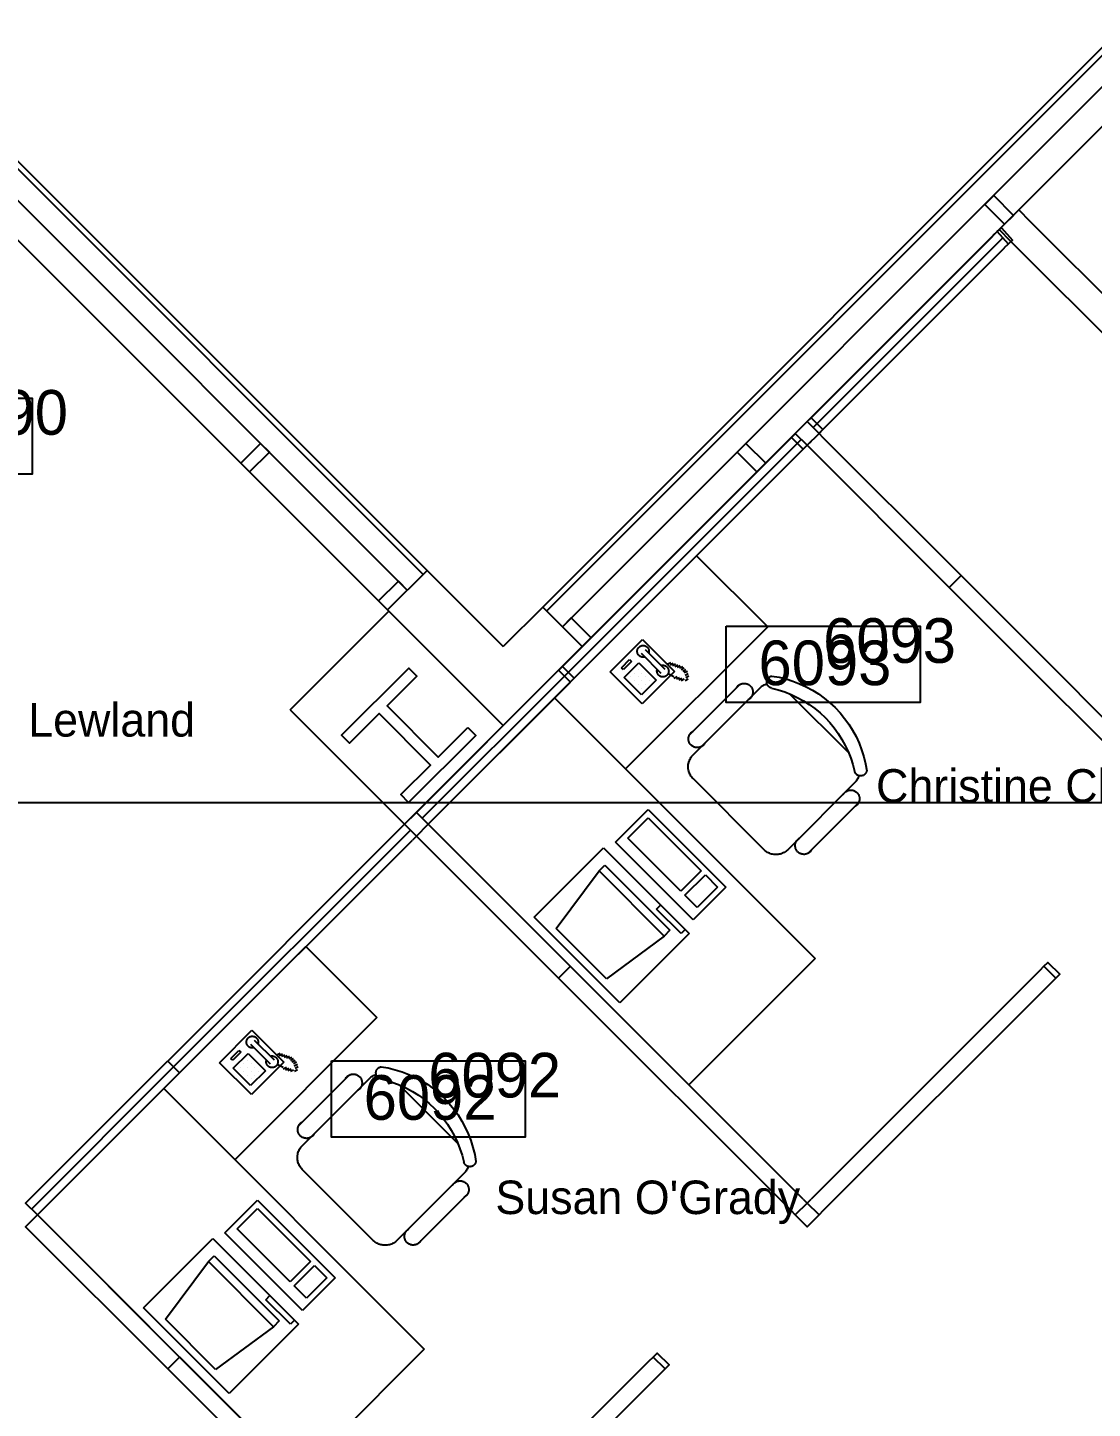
# Model space of a CAD drawing. Header units: millimetres. Extents: x 18694 to 89916, y 18694 to 89916.
# Drawn here: x 70073 to 74918, y 78169 to 84452 of the extents above; entities that cross this region are included whole.
import ezdxf

# ---------------------------------------------------------------- set-up
doc = ezdxf.new("R2010")
doc.units = ezdxf.units.MM
doc.layers.get('0').update_dxf_attribs({"linetype": 'CONTINUOUS'})
for name, color, linetype in [('E-B-FURR', 7, 'CONTINUOUS'), ('E-B-GLAZ', 7, 'CONTINUOUS'), ('E-B-MULL', 7, 'CONTINUOUS'), ('E-B-SHEL', 7, 'CONTINUOUS'), ('E-S-COLM', 7, 'CONTINUOUS'), ('EMPLOYEE', 7, 'CONTINUOUS'), ('GRIDLN', 7, 'CONTINUOUS'), ('PANELS_201', 7, 'CONTINUOUS'), ('RMNUM', 7, 'CONTINUOUS')]:
    doc.layers.add(name, color=color, linetype=linetype)

msp = doc.modelspace()

# ---------------------------------------------------------------- linework, layer by layer
for p, q in [((71896.350267, 80827.376949), (73117.6651, 82048.691782)), ((73117.6651, 82048.691782), (73440.95432, 81725.402561)), ((73440.95432, 81725.402561), (72794.37588, 81078.82412)), ((72723.97153, 81520.273976), (72871.342604, 81667.64505)), ((72871.342604, 81667.64505), (73016.89591, 81522.091745)), ((72882.956123, 81623.056487), (72972.758684, 81533.253926)), ((72776.248245, 81539.755453), (72812.730536, 81576.237744)), ((72821.149526, 81567.818753), (72784.667235, 81531.336463)), ((72787.473565, 81494.854172), (72854.825486, 81562.206093)), ((72812.730536, 81576.237744), (72821.149526, 81567.818753)), ((72854.825486, 81562.206093), (72933.402727, 81483.628852)), ((72864.995611, 81605.095974), (72954.798172, 81515.293413)), ((72985.896736, 81556.584079), (73000.265146, 81563.768284)), ((72996.673043, 81552.991977), (73011.041453, 81560.176182)), ((72869.524836, 81374.720671), (72723.97153, 81520.273976)), ((72784.667235, 81531.336463), (72776.248245, 81539.755453)), ((72818.343196, 81497.660503), (72818.343196, 81497.660503)), ((72835.181176, 81514.498483), (72835.181176, 81514.498483)), ((72852.019156, 81531.336463), (72852.019156, 81531.336463)), ((72852.019156, 81497.660503), (72852.019156, 81497.660503)), ((72868.857137, 81514.498483), (72868.857137, 81514.498483)), ((73016.89591, 81522.091745), (72869.524836, 81374.720671)), ((72885.695117, 81497.660503), (72885.695117, 81497.660503)), ((72987.715848, 81513.066497), (73014.633556, 81499.11044)), ((73007.449351, 81549.399875), (73021.81776, 81556.584079)), ((73014.633556, 81491.926235), (73029.001965, 81499.11044)), ((73018.225658, 81545.807772), (73032.594068, 81552.991977)), ((73029.001965, 81542.21567), (73043.370375, 81549.399875)), ((73039.778273, 81538.623567), (73054.146682, 81545.807772)), ((73046.962478, 81531.439362), (73061.330887, 81538.623567)), ((73054.146682, 81524.255157), (73068.515092, 81531.439362)), ((73061.330887, 81517.070953), (73075.699297, 81524.255157)), ((73064.92299, 81506.294645), (73079.2914, 81513.47885)), ((73068.515092, 81495.518338), (73082.883502, 81502.702543)), ((72866.050807, 81416.276931), (72787.473565, 81494.854172)), ((72835.181176, 81480.822522), (72835.181176, 81480.822522)), ((72852.019156, 81463.984542), (72852.019156, 81463.984542)), ((72933.402727, 81483.628852), (72866.050807, 81416.276931)), ((72868.857137, 81480.822522), (72868.857137, 81480.822522)), ((72868.857137, 81447.146562), (72868.857137, 81447.146562)), ((72885.695117, 81463.984542), (72885.695117, 81463.984542)), ((72902.533097, 81480.822522), (72902.533097, 81480.822522)), ((73025.409863, 81488.334133), (73039.778273, 81495.518338)), ((73036.18617, 81484.742031), (73050.55458, 81491.926235)), ((73046.962478, 81481.149928), (73061.330887, 81488.334133)), ((73065.177358, 81481.950117), (73079.545768, 81489.134322)), ((73085.434886, 81234.593943), (73314.431417, 81463.590474)), ((73101.150335, 81142.546317), (73406.479043, 81447.875025)), ((72471.086659, 81402.113341), (73656.480467, 80216.719533)), ((73542.258454, 81419.858687), (73809.514998, 81152.602143)), ((73424.439555, 80711.494023), (73101.150335, 81034.783244)), ((73837.531336, 81016.822732), (73532.202628, 80711.494023)), ((72748.878246, 80745.585273), (72897.425498, 80894.132525)), ((72897.425498, 80894.132525), (73250.225221, 80541.332801)), ((73625.004339, 80695.02449), (73854.00087, 80924.021021)), ((73081.744075, 79641.983141), (71896.350267, 80827.376949)), ((72804.583465, 80764.153679), (72897.425498, 80856.995712)), ((72897.425498, 80856.995712), (73138.814782, 80615.606427)), ((73101.677969, 80392.785549), (72748.878246, 80745.585273)), ((73045.97275, 80522.764395), (72804.583465, 80764.153679)), ((72378.670641, 80404.390803), (72694.333552, 80720.053714)), ((72694.333552, 80720.053714), (73084.270088, 80330.117177)), ((72673.775673, 80614.888007), (72700.031049, 80641.143383)), ((72700.031049, 80641.143383), (72996.379501, 80344.794931)), ((72478.613025, 80352.737588), (72673.775673, 80614.888007)), ((72970.124125, 80318.539555), (72673.775673, 80614.888007)), ((73138.814782, 80615.606427), (73045.97275, 80522.764395)), ((73064.541156, 80504.195988), (73157.383189, 80597.038021)), ((73157.383189, 80597.038021), (73213.088408, 80541.332801)), ((73120.246376, 80448.490769), (73064.541156, 80504.195988)), ((73250.225221, 80541.332801), (73101.677969, 80392.785549)), ((73213.088408, 80541.332801), (73120.246376, 80448.490769)), ((72935.722836, 80441.527616), (72954.291243, 80460.096023)), ((73047.133275, 80330.117177), (72935.722836, 80441.527616)), ((72768.607178, 80014.454267), (72378.670641, 80404.390803)), ((72706.978132, 80124.372481), (72478.613025, 80352.737588)), ((72970.124125, 80318.539555), (72706.978132, 80124.372481)), ((73084.270088, 80330.117177), (72768.607178, 80014.454267)), ((72996.379501, 80344.794931), (72970.124125, 80318.539555)), ((73065.701682, 80348.685584), (73047.133275, 80330.117177)), ((70118.259555, 79049.286237), (71339.574388, 80270.60107)), ((71339.574388, 80270.60107), (71662.863608, 79947.311849)), ((73656.480467, 80216.719533), (73081.744075, 79641.983141)), ((71662.863608, 79947.311849), (71016.285168, 79300.733409)), ((70945.880818, 79742.183264), (71093.251892, 79889.554338)), ((71093.251892, 79889.554338), (71238.805198, 79744.001033)), ((71086.904899, 79827.005262), (71176.70746, 79737.202701)), ((71104.865411, 79844.965775), (71194.667973, 79755.163214)), ((71091.434124, 79596.629959), (70945.880818, 79742.183264)), ((70998.157533, 79761.664741), (71034.639824, 79798.147032)), ((71006.576523, 79753.245751), (70998.157533, 79761.664741)), ((71043.058814, 79789.728041), (71006.576523, 79753.245751)), ((71009.382854, 79716.763461), (71076.734774, 79784.115381)), ((71034.639824, 79798.147032), (71043.058814, 79789.728041)), ((71073.928444, 79753.245751), (71073.928444, 79753.245751)), ((71076.734774, 79784.115381), (71155.312015, 79705.53814)), ((71238.805198, 79744.001033), (71091.434124, 79596.629959)), ((71207.806024, 79778.493368), (71222.174434, 79785.677572)), ((71218.582331, 79774.901265), (71232.950741, 79782.08547)), ((71229.358639, 79771.309163), (71243.727048, 79778.493368)), ((71240.134946, 79767.71706), (71254.503356, 79774.901265)), ((71250.911253, 79764.124958), (71265.279663, 79771.309163)), ((71261.687561, 79760.532855), (71276.055971, 79767.71706)), ((71268.871766, 79753.34865), (71283.240175, 79760.532855)), ((71276.055971, 79746.164445), (71290.42438, 79753.34865)), ((71283.240175, 79738.980241), (71297.608585, 79746.164445)), ((71087.960095, 79638.186219), (71009.382854, 79716.763461)), ((71040.252484, 79719.569791), (71040.252484, 79719.569791)), ((71057.090464, 79736.407771), (71057.090464, 79736.407771)), ((71057.090464, 79702.73181), (71057.090464, 79702.73181)), ((71073.928444, 79719.569791), (71073.928444, 79719.569791)), ((71073.928444, 79685.89383), (71073.928444, 79685.89383)), ((71155.312015, 79705.53814), (71087.960095, 79638.186219)), ((71090.766425, 79736.407771), (71090.766425, 79736.407771)), ((71090.766425, 79702.73181), (71090.766425, 79702.73181)), ((71107.604405, 79719.569791), (71107.604405, 79719.569791)), ((71107.604405, 79685.89383), (71107.604405, 79685.89383)), ((71124.442385, 79702.73181), (71124.442385, 79702.73181)), ((71209.625136, 79734.975785), (71236.542844, 79721.019728)), ((71236.542844, 79713.835523), (71250.911253, 79721.019728)), ((71247.319151, 79710.243421), (71261.687561, 79717.427626)), ((71258.095458, 79706.651319), (71272.463868, 79713.835523)), ((71268.871766, 79703.059216), (71283.240175, 79710.243421)), ((71286.832278, 79728.203933), (71301.200688, 79735.388138)), ((71287.086646, 79703.859405), (71301.455056, 79711.04361)), ((71290.42438, 79717.427626), (71304.79279, 79724.611831)), ((71307.344174, 79456.503231), (71536.340705, 79685.499762)), ((70692.995947, 79624.022629), (71878.389755, 78438.628821)), ((71090.766425, 79669.05585), (71090.766425, 79669.05585)), ((71323.059623, 79364.455605), (71628.388331, 79669.784313)), ((71764.167742, 79641.767975), (72031.424286, 79374.511431)), ((71646.348843, 78933.403312), (71323.059623, 79256.692532)), ((72059.440625, 79238.73202), (71754.111916, 78933.403312)), ((70970.787534, 78967.494561), (71119.334786, 79116.041813)), ((71119.334786, 79116.041813), (71472.134509, 78763.242089)), ((71846.913627, 78916.933778), (72075.910158, 79145.930309)), ((71303.653363, 77863.892429), (70118.259555, 79049.286237)), ((71026.492753, 78986.062967), (71119.334786, 79078.905)), ((71119.334786, 79078.905), (71360.72407, 78837.515715)), ((71267.882038, 78744.673683), (71026.492753, 78986.062967)), ((70600.579929, 78626.300091), (70916.24284, 78941.963002)), ((70916.24284, 78941.963002), (71306.179376, 78552.026465)), ((71323.587257, 78614.694837), (70970.787534, 78967.494561)), ((70895.684961, 78836.797295), (70921.940337, 78863.052671)), ((70921.940337, 78863.052671), (71218.288789, 78566.704219)), ((70700.522313, 78574.646876), (70895.684961, 78836.797295)), ((71192.033413, 78540.448843), (70895.684961, 78836.797295)), ((71360.72407, 78837.515715), (71267.882038, 78744.673683)), ((71286.450444, 78726.105276), (71379.292477, 78818.947309)), ((71379.292477, 78818.947309), (71434.997696, 78763.242089)), ((71472.134509, 78763.242089), (71323.587257, 78614.694837)), ((71434.997696, 78763.242089), (71342.155664, 78670.400057)), ((71157.632124, 78663.436904), (71176.200531, 78682.005311)), ((71342.155664, 78670.400057), (71286.450444, 78726.105276)), ((70990.516466, 78236.363555), (70600.579929, 78626.300091)), ((71269.042563, 78552.026465), (71157.632124, 78663.436904)), ((70928.88742, 78346.281769), (70700.522313, 78574.646876)), ((71306.179376, 78552.026465), (70990.516466, 78236.363555)), ((71218.288789, 78566.704219), (71192.033413, 78540.448843)), ((71287.61097, 78570.594872), (71269.042563, 78552.026465)), ((71192.033413, 78540.448843), (70928.88742, 78346.281769)), ((71878.389755, 78438.628821), (71303.653363, 77863.892429))]:
    msp.add_line(p, q)
for points in [[(72881.541063, 81588.550523), (72879.859505, 81588.111317), (72878.152873, 81587.782761), (72876.428441, 81587.566255), (72874.693558, 81587.462722), (72872.955616, 81587.472602), (72871.222021, 81587.595855), (72869.500163, 81587.831955), (72867.797378, 81588.179895), (72866.120922, 81588.638192), (72864.47794, 81589.204895), (72862.875435, 81589.877587), (72861.320233, 81590.653402), (72859.818964, 81591.529035), (72858.378025, 81592.500752), (72857.003557, 81593.564414), (72855.701416, 81594.715487), (72854.477153, 81595.949067), (72853.335983, 81597.259895), (72852.282771, 81598.642387), (72851.322004, 81600.090651), (72850.457777, 81601.598514), (72849.693773, 81603.159552), (72849.033248, 81604.767111), (72848.479016, 81606.414341), (72848.03344, 81608.094223), (72847.698418, 81609.799597), (72847.475377, 81611.523195), (72847.365269, 81613.257674), (72847.368563, 81614.995641), (72847.485244, 81616.72969), (72847.714816, 81618.452431), (72848.056299, 81620.156523), (72848.50824, 81621.834704), (72849.068711, 81623.479821), (72849.735325, 81625.084865), (72850.50524, 81626.642996), (72851.375175, 81628.147573), (72852.341424, 81629.592185), (72853.399869, 81630.970675), (72854.545999, 81632.277169), (72855.774929, 81633.506099), (72857.081423, 81634.652229), (72858.459913, 81635.710673), (72859.904525, 81636.676922), (72861.409102, 81637.546858), (72862.967232, 81638.316773), (72864.572277, 81638.983387), (72866.217394, 81639.543858), (72867.895575, 81639.995798), (72869.599667, 81640.337282), (72871.322408, 81640.566853), (72873.056457, 81640.683535), (72874.794424, 81640.686828), (72876.528902, 81640.57672), (72878.252501, 81640.35368), (72879.957875, 81640.018658), (72881.637756, 81639.573081), (72883.284987, 81639.01885), (72884.892546, 81638.358324), (72886.453583, 81637.59432), (72887.961447, 81636.730094), (72889.40971, 81635.769327), (72890.792202, 81634.716115), (72892.103031, 81633.574945), (72893.336611, 81632.350682), (72894.487684, 81631.048541), (72895.551346, 81629.674072), (72896.523063, 81628.233133), (72897.398695, 81626.731864), (72898.174511, 81625.176663), (72898.847203, 81623.574157), (72899.413905, 81621.931176), (72899.872203, 81620.25472), (72900.220143, 81618.551935), (72900.456243, 81616.830076), (72900.579495, 81615.096482), (72900.589376, 81613.35854), (72900.485843, 81611.623657), (72900.269337, 81609.899225), (72899.940781, 81608.192593), (72899.501575, 81606.511035)], [(72956.213233, 81549.799377), (72957.894791, 81550.238583), (72959.601422, 81550.567139), (72961.325854, 81550.783645), (72963.060738, 81550.887178), (72964.79868, 81550.877298), (72966.532274, 81550.754045), (72968.254133, 81550.517945), (72969.956918, 81550.170005), (72971.633374, 81549.711707), (72973.276355, 81549.145005), (72974.878861, 81548.472313), (72976.434062, 81547.696498), (72977.935331, 81546.820865), (72979.37627, 81545.849148), (72980.750739, 81544.785486), (72982.052879, 81543.634413), (72983.277143, 81542.400833), (72984.418313, 81541.090005), (72985.471525, 81539.707513), (72986.432291, 81538.259249), (72987.296518, 81536.751385), (72988.060522, 81535.190348), (72988.721047, 81533.582789), (72989.275279, 81531.935559), (72989.720856, 81530.255677), (72990.055878, 81528.550303), (72990.278918, 81526.826704), (72990.389026, 81525.092226), (72990.385732, 81523.354259), (72990.269051, 81521.62021), (72990.03948, 81519.897469), (72989.697996, 81518.193377), (72989.246056, 81516.515196), (72988.685585, 81514.870079), (72988.018971, 81513.265035), (72987.249056, 81511.706904), (72986.37912, 81510.202327), (72985.412871, 81508.757715), (72984.354427, 81507.379225), (72983.208297, 81506.072731), (72981.979367, 81504.843801), (72980.672872, 81503.697671), (72979.294382, 81502.639226), (72977.849771, 81501.672978), (72976.345194, 81500.803042), (72974.787063, 81500.033127), (72973.182019, 81499.366513), (72971.536901, 81498.806042), (72969.858721, 81498.354102), (72968.154629, 81498.012618), (72966.431888, 81497.783047), (72964.697839, 81497.666365), (72962.959872, 81497.663072), (72961.225393, 81497.77318), (72959.501794, 81497.99622), (72957.796421, 81498.331242), (72956.116539, 81498.776819), (72954.469309, 81499.33105), (72952.86175, 81499.991576), (72951.300712, 81500.75558), (72949.792849, 81501.619806), (72948.344585, 81502.580573), (72946.962093, 81503.633785), (72945.651264, 81504.774955), (72944.417685, 81505.999218), (72943.266612, 81507.301359), (72942.20295, 81508.675828), (72941.231232, 81510.116767), (72940.3556, 81511.618036), (72939.579785, 81513.173237), (72938.907093, 81514.775743), (72938.34039, 81516.418724), (72937.882092, 81518.09518), (72937.534152, 81519.797965), (72937.298053, 81521.519824), (72937.1748, 81523.253418), (72937.164919, 81524.99136), (72937.268452, 81526.726243), (72937.484958, 81528.450675), (72937.813514, 81530.157307), (72938.252721, 81531.838865)], [(73458.133076, 81447.0426), (73456.398351, 81447.501522), (73454.696767, 81448.071169), (73453.035386, 81448.749177), (73451.4211, 81449.532735), (73449.860606, 81450.418591), (73448.360378, 81451.40307), (73446.92664, 81452.482087), (73445.56534, 81453.651166), (73444.282127, 81454.905457), (73443.082323, 81456.239756), (73441.970907, 81457.648528), (73440.952489, 81459.125927), (73440.031295, 81460.665825), (73439.211147, 81462.261832), (73438.495446, 81463.907328), (73437.887163, 81465.595485), (73437.388821, 81467.3193), (73437.002487, 81469.071621), (73436.729764, 81470.845178), (73436.571784, 81472.632613), (73436.529202, 81474.426511), (73436.602195, 81476.219429), (73436.79046, 81478.003929), (73437.093216, 81479.772607), (73437.509206, 81481.518125), (73438.036706, 81483.233243), (73438.673526, 81484.910843), (73439.417024, 81486.543967), (73440.264116, 81488.125838), (73441.211288, 81489.649895), (73442.25461, 81491.109813), (73443.389754, 81492.499537), (73444.612009, 81493.813301), (73445.916306, 81495.045654), (73447.297232, 81496.191483), (73448.74906, 81497.246035), (73450.265765, 81498.204934), (73451.841055, 81499.064203), (73453.468396, 81499.820276), (73455.141034, 81500.470017), (73456.852031, 81501.010731), (73458.594289, 81501.440173), (73460.360579, 81501.756562)], [(73460.360579, 81501.756562), (73492.550861, 81496.095841), (73524.3105, 81488.376817), (73555.508027, 81478.631443), (73586.0143, 81466.900061), (73615.703037, 81453.231232), (73644.451342, 81437.68154), (73672.140211, 81420.315351), (73698.655027, 81401.204553), (73723.886029, 81380.428257), (73747.728775, 81358.072464), (73770.084568, 81334.229718), (73790.860864, 81308.998716), (73809.971662, 81282.4839), (73827.337851, 81254.795031), (73842.887543, 81226.046726), (73856.556372, 81196.357989), (73868.287754, 81165.851716), (73878.033128, 81134.654189), (73885.752152, 81102.89455), (73891.412873, 81070.704268)], [(73298.715969, 81447.875025), (73300.030542, 81450.097492), (73301.486855, 81452.229772), (73303.078741, 81454.262838), (73304.799463, 81456.188086), (73306.641738, 81457.997364), (73308.597766, 81459.683014), (73310.659267, 81461.237901), (73312.817515, 81462.655443), (73315.063375, 81463.92964), (73317.387339, 81465.055097), (73319.779569, 81466.027051), (73322.229941, 81466.841386), (73324.72808, 81467.494657), (73327.263412, 81467.984098), (73329.825205, 81468.307637), (73332.402615, 81468.463904), (73334.984732, 81468.452238), (73337.560625, 81468.272688), (73340.11939, 81467.926015), (73342.650196, 81467.413685), (73345.14233, 81466.737868), (73347.585243, 81465.901424), (73349.968594, 81464.907894), (73352.282293, 81463.761484), (73354.516548, 81462.467047), (73356.661899, 81461.030061), (73358.709267, 81459.45661), (73360.649984, 81457.753354), (73362.475834, 81455.927503), (73364.17909, 81453.986786), (73365.752541, 81451.939419), (73367.189527, 81449.794067), (73368.483965, 81447.559813), (73369.630375, 81445.246113), (73370.623905, 81442.862763), (73371.460349, 81440.41985), (73372.136166, 81437.927715), (73372.648495, 81435.396909), (73372.995169, 81432.838144), (73373.174718, 81430.262251), (73373.186384, 81427.680135), (73373.030117, 81425.102725), (73372.706579, 81422.540931), (73372.217138, 81420.005599), (73371.563867, 81417.50746), (73370.749531, 81415.057089), (73369.777577, 81412.664858), (73368.65212, 81410.340894), (73367.377924, 81408.095035), (73365.960382, 81405.936786), (73364.405495, 81403.875285), (73362.719844, 81401.919257), (73360.910566, 81400.076983), (73358.985319, 81398.356261), (73356.952253, 81396.764374), (73354.819973, 81395.308062), (73352.597506, 81393.993489)], [(73406.479043, 81447.875025), (73409.817212, 81451.018115), (73413.338375, 81453.954745), (73417.029783, 81456.674284), (73420.878072, 81459.166885), (73424.869308, 81461.423524), (73428.989041, 81463.43603), (73433.222356, 81465.197118), (73437.553926, 81466.700411)], [(73458.046207, 81446.665503), (73488.426649, 81438.878073), (73518.257711, 81429.197003), (73547.421487, 81417.660558), (73575.802707, 81404.314333), (73603.289197, 81389.211081), (73629.772317, 81372.410495), (73655.147395, 81353.978978), (73679.314137, 81333.989382), (73702.177024, 81312.520713), (73723.645693, 81289.657826), (73743.635289, 81265.491084), (73762.066806, 81240.116006), (73778.867392, 81213.632886), (73793.970644, 81186.146396), (73807.316869, 81157.765175), (73818.853314, 81128.6014), (73828.534384, 81098.770338), (73836.321814, 81068.389896)], [(73155.031871, 81196.427854), (73153.717298, 81194.205387), (73152.260986, 81192.073107), (73150.669099, 81190.040041), (73148.948377, 81188.114794), (73147.106103, 81186.305516), (73145.150075, 81184.619865), (73143.088574, 81183.064978), (73140.930325, 81181.647436), (73138.684466, 81180.37324), (73136.360502, 81179.247783), (73133.968271, 81178.275829), (73131.5179, 81177.461493), (73129.019761, 81176.808222), (73126.484429, 81176.318781), (73123.922635, 81175.995243), (73121.345225, 81175.838976), (73118.763109, 81175.850642), (73116.187216, 81176.030191), (73113.628451, 81176.376865), (73111.097644, 81176.889194), (73108.60551, 81177.565011), (73106.162597, 81178.401455), (73103.779247, 81179.394985), (73101.465547, 81180.541395), (73099.231293, 81181.835833), (73097.085941, 81183.272819), (73095.038574, 81184.84627), (73093.097857, 81186.549526), (73091.272006, 81188.375376), (73089.56875, 81190.316093), (73087.995299, 81192.36346), (73086.558313, 81194.508812), (73085.263876, 81196.743067), (73084.117466, 81199.056766), (73083.123936, 81201.440117), (73082.287492, 81203.88303), (73081.611675, 81206.375164), (73081.099345, 81208.90597), (73080.752672, 81211.464735), (73080.573122, 81214.040628), (73080.561456, 81216.622745), (73080.717723, 81219.200155), (73081.041262, 81221.761948), (73081.530703, 81224.29728), (73082.183974, 81226.795419), (73082.998309, 81229.24579), (73083.970263, 81231.638021), (73085.09572, 81233.961985), (73086.369917, 81236.207845), (73087.787459, 81238.366093), (73089.342346, 81240.427594), (73091.027996, 81242.383622), (73092.837274, 81244.225896), (73094.762522, 81245.946619), (73096.795588, 81247.538505), (73098.927868, 81248.994818), (73101.150335, 81250.309391)], [(73101.150335, 81034.783244), (73097.741678, 81038.422629), (73094.578347, 81042.27716), (73091.673887, 81046.330329), (73089.040736, 81050.564781), (73086.690168, 81054.962382), (73084.632251, 81059.504303), (73082.875795, 81064.171093), (73081.428323, 81068.942769), (73080.296033, 81073.798898), (73079.483773, 81078.718685), (73078.995021, 81083.681062), (73078.831871, 81088.664781), (73078.995021, 81093.648499), (73079.483773, 81098.610876), (73080.296033, 81103.530663), (73081.428323, 81108.386792), (73082.875795, 81113.158468), (73084.632251, 81117.825258), (73086.690168, 81122.367179), (73089.040736, 81126.764781), (73091.673887, 81130.999232), (73094.578347, 81135.052401), (73097.741678, 81138.906932), (73101.150335, 81142.546317)], [(73891.412873, 81070.704268), (73891.096484, 81068.937978), (73890.667042, 81067.19572), (73890.126329, 81065.484723), (73889.476587, 81063.812085), (73888.720514, 81062.184744), (73887.861245, 81060.609454), (73886.902346, 81059.092749), (73885.847794, 81057.640921), (73884.701965, 81056.259995), (73883.469612, 81054.955698), (73882.155848, 81053.733443), (73880.766124, 81052.598299), (73879.306206, 81051.554977), (73877.782149, 81050.607805), (73876.200278, 81049.760713), (73874.567154, 81049.017215), (73872.889554, 81048.380395), (73871.174436, 81047.852895), (73869.428918, 81047.436905), (73867.66024, 81047.134149), (73865.87574, 81046.945884), (73864.082822, 81046.872891), (73862.288924, 81046.915473), (73860.501489, 81047.073453), (73858.727932, 81047.346176), (73856.975611, 81047.73251), (73855.251796, 81048.230852), (73853.563639, 81048.839135), (73851.918143, 81049.554835), (73850.322136, 81050.374984), (73848.782238, 81051.296178), (73847.304839, 81052.314596), (73845.896067, 81053.426012), (73844.561768, 81054.625815), (73843.307477, 81055.909029), (73842.138398, 81057.270329), (73841.059381, 81058.704067), (73840.074902, 81060.204295), (73839.189046, 81061.764789), (73838.405488, 81063.379075), (73837.72748, 81065.040456), (73837.157833, 81066.742039), (73836.698911, 81068.476765)], [(73856.356722, 81047.897615), (73854.853429, 81043.566045), (73853.092341, 81039.33273), (73851.079835, 81035.212997), (73848.823196, 81031.221761), (73846.330595, 81027.373472), (73843.611056, 81023.682064), (73840.674426, 81020.160901), (73837.531336, 81016.822732)], [(73784.403885, 80962.18711), (73785.718458, 80964.409577), (73787.17477, 80966.541856), (73788.766657, 80968.574923), (73790.487379, 80970.50017), (73792.329653, 80972.309448), (73794.285681, 80973.995098), (73796.347182, 80975.549986), (73798.505431, 80976.967528), (73800.75129, 80978.241724), (73803.075254, 80979.367181), (73805.467485, 80980.339135), (73807.917856, 80981.153471), (73810.415995, 80981.806742), (73812.951328, 80982.296183), (73815.513121, 80982.619721), (73818.090531, 80982.775988), (73820.672647, 80982.764322), (73823.24854, 80982.584773), (73825.807305, 80982.238099), (73828.338112, 80981.72577), (73830.830246, 80981.049952), (73833.273159, 80980.213509), (73835.656509, 80979.219979), (73837.970209, 80978.073569), (73840.204463, 80976.779131), (73842.349815, 80975.342145), (73844.397182, 80973.768694), (73846.337899, 80972.065438), (73848.16375, 80970.239588), (73849.867006, 80968.298871), (73851.440457, 80966.251503), (73852.877443, 80964.106152), (73854.17188, 80961.871897), (73855.31829, 80959.558198), (73856.31182, 80957.174847), (73857.148264, 80954.731934), (73857.824081, 80952.2398), (73858.336411, 80949.708994), (73858.683084, 80947.150229), (73858.862634, 80944.574336), (73858.8743, 80941.992219), (73858.718033, 80939.414809), (73858.394494, 80936.853016), (73857.905053, 80934.317684), (73857.251782, 80931.819545), (73856.437447, 80929.369173), (73855.465493, 80926.976943), (73854.340036, 80924.652979), (73853.065839, 80922.407119), (73851.648297, 80920.248871), (73850.09341, 80918.18737), (73848.40776, 80916.231342), (73846.598482, 80914.389067), (73844.673234, 80912.668345), (73842.640168, 80911.076459), (73840.507888, 80909.620146), (73838.285421, 80908.305573)], [(73640.719787, 80710.739938), (73639.405214, 80708.517472), (73637.948901, 80706.385192), (73636.357015, 80704.352125), (73634.636293, 80702.426878), (73632.794018, 80700.6176), (73630.83799, 80698.93195), (73628.776489, 80697.377063), (73626.618241, 80695.959521), (73624.372381, 80694.685324), (73622.048417, 80693.559867), (73619.656187, 80692.587913), (73617.205815, 80691.773577), (73614.707676, 80691.120307), (73612.172344, 80690.630866), (73609.610551, 80690.307327), (73607.033141, 80690.15106), (73604.451024, 80690.162726), (73601.875131, 80690.342276), (73599.316366, 80690.688949), (73596.78556, 80691.201279), (73594.293426, 80691.877096), (73591.850513, 80692.71354), (73589.467162, 80693.707069), (73587.153463, 80694.85348), (73584.919208, 80696.147917), (73582.773857, 80697.584903), (73580.726489, 80699.158354), (73578.785772, 80700.86161), (73576.959922, 80702.687461), (73575.256666, 80704.628178), (73573.683215, 80706.675545), (73572.246229, 80708.820897), (73570.951791, 80711.055151), (73569.805381, 80713.368851), (73568.811851, 80715.752201), (73567.975407, 80718.195114), (73567.29959, 80720.687248), (73566.787261, 80723.218055), (73566.440587, 80725.77682), (73566.261038, 80728.352713), (73566.249372, 80730.934829), (73566.405639, 80733.512239), (73566.729177, 80736.074032), (73567.218618, 80738.609365), (73567.871889, 80741.107504), (73568.686225, 80743.557875), (73569.658179, 80745.950106), (73570.783636, 80748.27407), (73572.057832, 80750.519929), (73573.475374, 80752.678178), (73575.030261, 80754.739679), (73576.715912, 80756.695707), (73578.52519, 80758.537981), (73580.450437, 80760.258703), (73582.483503, 80761.85059), (73584.615783, 80763.306902), (73586.83825, 80764.621475)], [(73532.202628, 80711.494023), (73528.563243, 80708.085367), (73524.708713, 80704.922036), (73520.655543, 80702.017576), (73516.421092, 80699.384424), (73512.02349, 80697.033857), (73507.481569, 80694.97594), (73502.814779, 80693.219484), (73498.043103, 80691.772012), (73493.186974, 80690.639722), (73488.267187, 80689.827462), (73483.30481, 80689.33871), (73478.321092, 80689.17556), (73473.337373, 80689.33871), (73468.374996, 80689.827462), (73463.455209, 80690.639722), (73458.59908, 80691.772012), (73453.827404, 80693.219484), (73449.160614, 80694.97594), (73444.618693, 80697.033857), (73440.221092, 80699.384424), (73435.98664, 80702.017576), (73431.933471, 80704.922036), (73428.078941, 80708.085367), (73424.439555, 80711.494023)], [(71103.450351, 79810.459811), (71101.768793, 79810.020605), (71100.062161, 79809.692049), (71098.337729, 79809.475543), (71096.602846, 79809.37201), (71094.864904, 79809.38189), (71093.13131, 79809.505143), (71091.409451, 79809.741243), (71089.706666, 79810.089183), (71088.03021, 79810.547481), (71086.387229, 79811.114183), (71084.784723, 79811.786875), (71083.229521, 79812.56269), (71081.728252, 79813.438323), (71080.287313, 79814.41004), (71078.912845, 79815.473702), (71077.610704, 79816.624775), (71076.386441, 79817.858355), (71075.245271, 79819.169183), (71074.192059, 79820.551675), (71073.231292, 79821.999939), (71072.367065, 79823.507803), (71071.603062, 79825.06884), (71070.942536, 79826.676399), (71070.388304, 79828.323629), (71069.942728, 79830.003511), (71069.607706, 79831.708885), (71069.384665, 79833.432484), (71069.274557, 79835.166962), (71069.277851, 79836.904929), (71069.394532, 79838.638978), (71069.624104, 79840.361719), (71069.965587, 79842.065811), (71070.417528, 79843.743992), (71070.977999, 79845.389109), (71071.644613, 79846.994153), (71072.414528, 79848.552284), (71073.284463, 79850.056861), (71074.250712, 79851.501473), (71075.309157, 79852.879963), (71076.455287, 79854.186457), (71077.684217, 79855.415387), (71078.990711, 79856.561517), (71080.369201, 79857.619962), (71081.813813, 79858.58621), (71083.31839, 79859.456146), (71084.876521, 79860.226061), (71086.481565, 79860.892675), (71088.126682, 79861.453146), (71089.804863, 79861.905086), (71091.508955, 79862.24657), (71093.231696, 79862.476141), (71094.965745, 79862.592823), (71096.703712, 79862.596116), (71098.43819, 79862.486008), (71100.161789, 79862.262968), (71101.867163, 79861.927946), (71103.547045, 79861.482369), (71105.194275, 79860.928138), (71106.801834, 79860.267612), (71108.362871, 79859.503608), (71109.870735, 79858.639382), (71111.318998, 79857.678615), (71112.70149, 79856.625403), (71114.012319, 79855.484233), (71115.245899, 79854.25997), (71116.396972, 79852.957829), (71117.460634, 79851.58336), (71118.432351, 79850.142421), (71119.307983, 79848.641152), (71120.083799, 79847.085951), (71120.756491, 79845.483445), (71121.323193, 79843.840464), (71121.781491, 79842.164008), (71122.129431, 79840.461223), (71122.365531, 79838.739364), (71122.488783, 79837.00577), (71122.498664, 79835.267828), (71122.395131, 79833.532945), (71122.178625, 79831.808513), (71121.850069, 79830.101881), (71121.410863, 79828.420323)], [(71178.122521, 79771.708665), (71179.804079, 79772.147871), (71181.51071, 79772.476427), (71183.235142, 79772.692933), (71184.970026, 79772.796466), (71186.707968, 79772.786586), (71188.441562, 79772.663333), (71190.163421, 79772.427233), (71191.866206, 79772.079293), (71193.542662, 79771.620996), (71195.185643, 79771.054293), (71196.788149, 79770.381601), (71198.34335, 79769.605786), (71199.844619, 79768.730153), (71201.285558, 79767.758436), (71202.660027, 79766.694774), (71203.962167, 79765.543701), (71205.186431, 79764.310121), (71206.327601, 79762.999293), (71207.380813, 79761.616801), (71208.341579, 79760.168537), (71209.205806, 79758.660674), (71209.96981, 79757.099636), (71210.630335, 79755.492077), (71211.184567, 79753.844847), (71211.630144, 79752.164965), (71211.965166, 79750.459591), (71212.188206, 79748.735993), (71212.298314, 79747.001514), (71212.29502, 79745.263547), (71212.178339, 79743.529498), (71211.948768, 79741.806757), (71211.607284, 79740.102665), (71211.155344, 79738.424484), (71210.594873, 79736.779367), (71209.928259, 79735.174323), (71209.158344, 79733.616192), (71208.288408, 79732.111615), (71207.322159, 79730.667003), (71206.263715, 79729.288513), (71205.117585, 79727.982019), (71203.888655, 79726.753089), (71202.58216, 79725.606959), (71201.20367, 79724.548515), (71199.759059, 79723.582266), (71198.254482, 79722.71233), (71196.696351, 79721.942415), (71195.091307, 79721.275801), (71193.446189, 79720.71533), (71191.768009, 79720.26339), (71190.063917, 79719.921906), (71188.341176, 79719.692335), (71186.607127, 79719.575653), (71184.86916, 79719.57236), (71183.134681, 79719.682468), (71181.411082, 79719.905508), (71179.705709, 79720.24053), (71178.025827, 79720.686107), (71176.378597, 79721.240338), (71174.771038, 79721.900864), (71173.21, 79722.664868), (71171.702137, 79723.529094), (71170.253873, 79724.489861), (71168.871381, 79725.543073), (71167.560552, 79726.684243), (71166.326973, 79727.908506), (71165.1759, 79729.210647), (71164.112238, 79730.585116), (71163.14052, 79732.026055), (71162.264888, 79733.527324), (71161.489073, 79735.082525), (71160.816381, 79736.685031), (71160.249678, 79738.328012), (71159.791381, 79740.004468), (71159.443441, 79741.707253), (71159.207341, 79743.429112), (71159.084088, 79745.162706), (71159.074207, 79746.900648), (71159.17774, 79748.635531), (71159.394246, 79750.359963), (71159.722802, 79752.066595), (71160.162009, 79753.748153)], [(71520.625257, 79669.784313), (71521.93983, 79672.00678), (71523.396143, 79674.13906), (71524.988029, 79676.172126), (71526.708752, 79678.097374), (71528.551026, 79679.906652), (71530.507054, 79681.592302), (71532.568555, 79683.147189), (71534.726803, 79684.564731), (71536.972663, 79685.838928), (71539.296627, 79686.964385), (71541.688858, 79687.936339), (71544.139229, 79688.750674), (71546.637368, 79689.403945), (71549.1727, 79689.893386), (71551.734493, 79690.216925), (71554.311903, 79690.373192), (71556.89402, 79690.361526), (71559.469913, 79690.181976), (71562.028678, 79689.835303), (71564.559484, 79689.322973), (71567.051618, 79688.647156), (71569.494531, 79687.810712), (71571.877882, 79686.817182), (71574.191581, 79685.670772), (71576.425836, 79684.376335), (71578.571188, 79682.939349), (71580.618555, 79681.365898), (71582.559272, 79679.662642), (71584.385122, 79677.836791), (71586.088378, 79675.896074), (71587.661829, 79673.848707), (71589.098815, 79671.703355), (71590.393253, 79669.469101), (71591.539663, 79667.155401), (71592.533193, 79664.772051), (71593.369637, 79662.329138), (71594.045454, 79659.837003), (71594.557783, 79657.306197), (71594.904457, 79654.747432), (71595.084006, 79652.171539), (71595.095672, 79649.589423), (71594.939405, 79647.012013), (71594.615867, 79644.450219), (71594.126426, 79641.914887), (71593.473155, 79639.416748), (71592.658819, 79636.966377), (71591.686865, 79634.574146), (71590.561408, 79632.250182), (71589.287212, 79630.004323), (71587.86967, 79627.846074), (71586.314783, 79625.784573), (71584.629132, 79623.828545), (71582.819854, 79621.986271), (71580.894607, 79620.265549), (71578.861541, 79618.673662), (71576.729261, 79617.21735), (71574.506794, 79615.902777)], [(71628.388331, 79669.784313), (71631.7265, 79672.927403), (71635.247663, 79675.864033), (71638.939071, 79678.583572), (71642.78736, 79681.076173), (71646.778596, 79683.332812), (71650.898329, 79685.345318), (71655.131644, 79687.106406), (71659.463214, 79688.609699)], [(71680.042364, 79668.951888), (71678.307639, 79669.41081), (71676.606055, 79669.980457), (71674.944674, 79670.658465), (71673.330388, 79671.442023), (71671.769894, 79672.327879), (71670.269666, 79673.312358), (71668.835928, 79674.391375), (71667.474628, 79675.560454), (71666.191415, 79676.814745), (71664.991611, 79678.149044), (71663.880195, 79679.557816), (71662.861777, 79681.035215), (71661.940583, 79682.575113), (71661.120435, 79684.17112), (71660.404734, 79685.816616), (71659.796451, 79687.504773), (71659.298109, 79689.228588), (71658.911775, 79690.980909), (71658.639052, 79692.754466), (71658.481072, 79694.541901), (71658.43849, 79696.335799), (71658.511483, 79698.128717), (71658.699748, 79699.913217), (71659.002504, 79701.681895), (71659.418494, 79703.427413), (71659.945994, 79705.142531), (71660.582814, 79706.820131), (71661.326312, 79708.453255), (71662.173404, 79710.035126), (71663.120576, 79711.559183), (71664.163898, 79713.019101), (71665.299042, 79714.408825), (71666.521297, 79715.722589), (71667.825594, 79716.954942), (71669.20652, 79718.100771), (71670.658348, 79719.155323), (71672.175053, 79720.114222), (71673.750343, 79720.973491), (71675.377684, 79721.729564), (71677.050322, 79722.379305), (71678.761319, 79722.920019), (71680.503577, 79723.349461), (71682.269867, 79723.66585)], [(71682.269867, 79723.66585), (71714.460149, 79718.005129), (71746.219788, 79710.286105), (71777.417315, 79700.540731), (71807.923588, 79688.809349), (71837.612325, 79675.14052), (71866.36063, 79659.590828), (71894.0495, 79642.224639), (71920.564315, 79623.113841), (71945.795317, 79602.337545), (71969.638063, 79579.981752), (71991.993856, 79556.139006), (72012.770152, 79530.908004), (72031.88095, 79504.393188), (72049.247139, 79476.704319), (72064.796831, 79447.956014), (72078.46566, 79418.267277), (72090.197042, 79387.761004), (72099.942416, 79356.563477), (72107.66144, 79324.803838), (72113.322161, 79292.613556)], [(71679.955495, 79668.574791), (71710.335937, 79660.787361), (71740.166999, 79651.106291), (71769.330775, 79639.569846), (71797.711995, 79626.223621), (71825.198485, 79611.120369), (71851.681605, 79594.319783), (71877.056683, 79575.888266), (71901.223425, 79555.89867), (71924.086312, 79534.430001), (71945.554981, 79511.567114), (71965.544578, 79487.400372), (71983.976094, 79462.025294), (72000.77668, 79435.542174), (72015.879932, 79408.055684), (72029.226157, 79379.674464), (72040.762602, 79350.510688), (72050.443672, 79320.679626), (72058.231102, 79290.299184)], [(71376.941159, 79418.337142), (71375.626586, 79416.114675), (71374.170274, 79413.982395), (71372.578387, 79411.949329), (71370.857665, 79410.024082), (71369.015391, 79408.214804), (71367.059363, 79406.529153), (71364.997862, 79404.974266), (71362.839613, 79403.556724), (71360.593754, 79402.282528), (71358.26979, 79401.157071), (71355.877559, 79400.185117), (71353.427188, 79399.370781), (71350.929049, 79398.71751), (71348.393717, 79398.228069), (71345.831923, 79397.904531), (71343.254513, 79397.748264), (71340.672397, 79397.75993), (71338.096504, 79397.939479), (71335.537739, 79398.286153), (71333.006933, 79398.798482), (71330.514798, 79399.474299), (71328.071885, 79400.310743), (71325.688535, 79401.304273), (71323.374835, 79402.450683), (71321.140581, 79403.745121), (71318.995229, 79405.182107), (71316.947862, 79406.755558), (71315.007145, 79408.458814), (71313.181294, 79410.284664), (71311.478038, 79412.225381), (71309.904587, 79414.272749), (71308.467601, 79416.4181), (71307.173164, 79418.652355), (71306.026754, 79420.966054), (71305.033224, 79423.349405), (71304.19678, 79425.792318), (71303.520963, 79428.284452), (71303.008633, 79430.815258), (71302.66196, 79433.374023), (71302.48241, 79435.949916), (71302.470744, 79438.532033), (71302.627011, 79441.109443), (71302.95055, 79443.671236), (71303.439991, 79446.206568), (71304.093262, 79448.704707), (71304.907597, 79451.155079), (71305.879551, 79453.547309), (71307.005008, 79455.871273), (71308.279205, 79458.117133), (71309.696747, 79460.275381), (71311.251634, 79462.336882), (71312.937284, 79464.29291), (71314.746562, 79466.135185), (71316.67181, 79467.855907), (71318.704876, 79469.447793), (71320.837156, 79470.904106), (71323.059623, 79472.218679)], [(71323.059623, 79256.692532), (71319.650966, 79260.331917), (71316.487635, 79264.186448), (71313.583175, 79268.239617), (71310.950024, 79272.474069), (71308.599456, 79276.87167), (71306.541539, 79281.413591), (71304.785083, 79286.080381), (71303.337611, 79290.852057), (71302.205321, 79295.708186), (71301.393061, 79300.627973), (71300.904309, 79305.59035), (71300.741159, 79310.574069), (71300.904309, 79315.557787), (71301.393061, 79320.520164), (71302.205321, 79325.439951), (71303.337611, 79330.29608), (71304.785083, 79335.067756), (71306.541539, 79339.734546), (71308.599456, 79344.276467), (71310.950024, 79348.674069), (71313.583175, 79352.90852), (71316.487635, 79356.961689), (71319.650966, 79360.81622), (71323.059623, 79364.455605)], [(72113.322161, 79292.613556), (72113.005772, 79290.847266), (72112.57633, 79289.105008), (72112.035617, 79287.394011), (72111.385875, 79285.721373), (72110.629802, 79284.094032), (72109.770533, 79282.518742), (72108.811634, 79281.002037), (72107.757082, 79279.550209), (72106.611253, 79278.169283), (72105.3789, 79276.864986), (72104.065136, 79275.642731), (72102.675413, 79274.507587), (72101.215494, 79273.464265), (72099.691437, 79272.517093), (72098.109566, 79271.670001), (72096.476442, 79270.926503), (72094.798842, 79270.289683), (72093.083724, 79269.762183), (72091.338206, 79269.346193), (72089.569528, 79269.043437), (72087.785028, 79268.855172), (72085.99211, 79268.782179), (72084.198212, 79268.824761), (72082.410777, 79268.982741), (72080.63722, 79269.255464), (72078.884899, 79269.641798), (72077.161084, 79270.14014), (72075.472927, 79270.748423), (72073.827431, 79271.464124), (72072.231424, 79272.284272), (72070.691526, 79273.205466), (72069.214127, 79274.223884), (72067.805356, 79275.3353), (72066.471056, 79276.535104), (72065.216765, 79277.818317), (72064.047686, 79279.179617), (72062.968669, 79280.613355), (72061.98419, 79282.113583), (72061.098334, 79283.674077), (72060.314776, 79285.288363), (72059.636768, 79286.949744), (72059.067121, 79288.651327), (72058.608199, 79290.386053)], [(72078.26601, 79269.806903), (72076.762717, 79265.475333), (72075.001629, 79261.242018), (72072.989123, 79257.122285), (72070.732484, 79253.131049), (72068.239883, 79249.28276), (72065.520344, 79245.591352), (72062.583714, 79242.070189), (72059.440625, 79238.73202)], [(72006.313173, 79184.096398), (72007.627746, 79186.318865), (72009.084058, 79188.451145), (72010.675945, 79190.484211), (72012.396667, 79192.409458), (72014.238941, 79194.218736), (72016.194969, 79195.904387), (72018.25647, 79197.459274), (72020.414719, 79198.876816), (72022.660578, 79200.151012), (72024.984542, 79201.276469), (72027.376773, 79202.248423), (72029.827144, 79203.062759), (72032.325283, 79203.71603), (72034.860616, 79204.205471), (72037.422409, 79204.529009), (72039.999819, 79204.685276), (72042.581935, 79204.67361), (72045.157828, 79204.494061), (72047.716593, 79204.147387), (72050.2474, 79203.635058), (72052.739534, 79202.959241), (72055.182447, 79202.122797), (72057.565797, 79201.129267), (72059.879497, 79199.982857), (72062.113751, 79198.688419), (72064.259103, 79197.251433), (72066.30647, 79195.677982), (72068.247187, 79193.974726), (72070.073038, 79192.148876), (72071.776294, 79190.208159), (72073.349745, 79188.160791), (72074.786731, 79186.01544), (72076.081168, 79183.781185), (72077.227579, 79181.467486), (72078.221108, 79179.084135), (72079.057552, 79176.641222), (72079.733369, 79174.149088), (72080.245699, 79171.618282), (72080.592372, 79169.059517), (72080.771922, 79166.483624), (72080.783588, 79163.901507), (72080.627321, 79161.324097), (72080.303782, 79158.762304), (72079.814341, 79156.226972), (72079.161071, 79153.728833), (72078.346735, 79151.278461), (72077.374781, 79148.886231), (72076.249324, 79146.562267), (72074.975127, 79144.316407), (72073.557585, 79142.158159), (72072.002698, 79140.096658), (72070.317048, 79138.14063), (72068.50777, 79136.298355), (72066.582523, 79134.577633), (72064.549456, 79132.985747), (72062.417176, 79131.529434), (72060.194709, 79130.214861)], [(71862.629075, 78932.649227), (71861.314502, 78930.42676), (71859.858189, 78928.29448), (71858.266303, 78926.261414), (71856.545581, 78924.336166), (71854.703306, 78922.526888), (71852.747278, 78920.841238), (71850.685777, 78919.286351), (71848.527529, 78917.868809), (71846.281669, 78916.594612), (71843.957705, 78915.469155), (71841.565475, 78914.497201), (71839.115103, 78913.682866), (71836.616964, 78913.029595), (71834.081632, 78912.540154), (71831.519839, 78912.216615), (71828.942429, 78912.060348), (71826.360312, 78912.072014), (71823.784419, 78912.251564), (71821.225654, 78912.598237), (71818.694848, 78913.110567), (71816.202714, 78913.786384), (71813.759801, 78914.622828), (71811.37645, 78915.616358), (71809.062751, 78916.762768), (71806.828496, 78918.057205), (71804.683145, 78919.494191), (71802.635777, 78921.067642), (71800.69506, 78922.770898), (71798.86921, 78924.596749), (71797.165954, 78926.537466), (71795.592503, 78928.584833), (71794.155517, 78930.730185), (71792.861079, 78932.964439), (71791.714669, 78935.278139), (71790.721139, 78937.661489), (71789.884696, 78940.104402), (71789.208878, 78942.596536), (71788.696549, 78945.127343), (71788.349875, 78947.686108), (71788.170326, 78950.262001), (71788.15866, 78952.844117), (71788.314927, 78955.421527), (71788.638465, 78957.98332), (71789.127906, 78960.518653), (71789.781177, 78963.016792), (71790.595513, 78965.467163), (71791.567467, 78967.859394), (71792.692924, 78970.183358), (71793.96712, 78972.429217), (71795.384662, 78974.587466), (71796.93955, 78976.648967), (71798.6252, 78978.604995), (71800.434478, 78980.447269), (71802.359725, 78982.167991), (71804.392792, 78983.759878), (71806.525071, 78985.21619), (71808.747538, 78986.530763)], [(71754.111916, 78933.403312), (71750.472531, 78929.994655), (71746.618001, 78926.831324), (71742.564831, 78923.926864), (71738.33038, 78921.293712), (71733.932778, 78918.943145), (71729.390857, 78916.885228), (71724.724067, 78915.128772), (71719.952391, 78913.6813), (71715.096262, 78912.54901), (71710.176476, 78911.73675), (71705.214098, 78911.247998), (71700.23038, 78911.084848), (71695.246661, 78911.247998), (71690.284284, 78911.73675), (71685.364497, 78912.54901), (71680.508368, 78913.6813), (71675.736692, 78915.128772), (71671.069902, 78916.885228), (71666.527981, 78918.943145), (71662.13038, 78921.293712), (71657.895928, 78923.926864), (71653.842759, 78926.831324), (71649.988229, 78929.994655), (71646.348843, 78933.403312)]]:
    msp.add_lwpolyline(points)
at = {"layer": 'E-B-FURR', "color": 6}
for p, q in [((76657.704114, 85699.6), (72596.810254, 81635.6)), ((67993.994873, 85519.994873), (71716.745136, 81797.244609)), ((74558.75106, 83598.28848), (74583.446769, 83622.984189)), ((74637.328322, 83569.102661), (74583.446769, 83622.984189)), ((74518.339914, 83557.877334), (74493.644205, 83533.181625)), ((74547.525759, 83479.300097), (74493.644205, 83533.181625)), ((76469.300554, 81737.130404), (74637.328322, 83569.102661)), ((76379.49799, 81647.32784), (74547.525759, 83479.300097)), ((71267.732344, 81348.231817), (71788.587182, 80827.376953))]:
    msp.add_line(p, q, dxfattribs=at)
for points in [[(71267.732344, 81348.231817), (71716.745136, 81797.244609)], [(72237.581255, 81276.408491), (71716.726416, 81797.263355)], [(71788.587182, 80827.376953), (72237.6, 81276.389746)]]:
    msp.add_lwpolyline(points, dxfattribs=at)
at = {"layer": 'E-B-GLAZ', "color": 8}
for p, q in [((68155.639482, 85681.639482), (71872.772688, 81964.506302)), ((68173.6, 85699.6), (71890.73318, 81982.46682)), ((76266.554655, 85667.498972), (72417.205127, 81815.205127)), ((76284.515147, 85649.538454), (72435.165645, 81797.244609)), ((68083.797436, 85609.797436), (71800.930617, 81892.664256)), ((76356.357218, 85577.696408), (72507.007691, 81725.402564))]:
    msp.add_line(p, q, dxfattribs=at)
at = {"layer": 'E-B-MULL', "color": 8}
for points in [[(74428.999554, 83647.394427), (74518.802118, 83557.591863), (74559.213264, 83598.003009), (74469.4107, 83687.805573), (74428.999554, 83647.394427), (74428.999554, 83647.394427)], [(71133.028498, 82560.566375), (71043.225935, 82470.763811), (71083.637081, 82430.352665), (71173.439644, 82520.155229), (71133.028498, 82560.566375), (71133.028498, 82560.566375)], [(73342.171502, 82560.566375), (73431.974065, 82470.763811), (73391.562919, 82430.352665), (73301.760356, 82520.155229), (73342.171502, 82560.566375), (73342.171502, 82560.566375)], [(71800.868742, 81892.602356), (71711.066179, 81802.799793), (71670.655033, 81843.210964), (71760.457596, 81933.013528), (71800.868742, 81892.602356), (71800.868742, 81892.602356)], [(72507.007691, 81725.402564), (72596.810254, 81635.6), (72637.2214, 81676.011146), (72547.418837, 81765.81371), (72507.007691, 81725.402564), (72507.007691, 81725.402564)]]:
    msp.add_lwpolyline(points, close=True, dxfattribs=at)
at = {"layer": 'E-B-SHEL', "color": 2}
for p, q in [((71890.73318, 81982.46682), (71711.066179, 81802.799793)), ((71890.73318, 81982.46682), (72237.6, 81635.6)), ((72417.205127, 81815.205127), (72237.6, 81635.6)), ((72417.205127, 81815.205127), (72596.810254, 81635.6)), ((71711.128079, 81802.861692), (72237.6, 81276.389746)), ((72596.810254, 81635.6), (72237.6, 81276.389746))]:
    msp.add_line(p, q, dxfattribs=at)
at = {"layer": 'E-S-COLM', "color": 8}
msp.add_lwpolyline([(72076.858437, 81267.143714), (72112.726666, 81231.169999), (71806.950036, 80926.289887), (71771.081781, 80962.263602), (71905.983239, 81096.769531), (71672.839636, 81330.598756), (71537.938153, 81196.092802), (71502.069924, 81232.066542), (71807.846554, 81536.946654), (71843.714809, 81500.972913), (71708.813351, 81366.466985), (71941.956954, 81132.637785), (72076.858437, 81267.143714), (72076.858437, 81267.143714)], close=True, dxfattribs=at)
at = {"layer": 'GRIDLN', "color": 9}
msp.add_line((88696.8, 80924.4), (18694.4, 80924.4), dxfattribs=at)
at = {"layer": 'PANELS_201', "color": 6}
for p, q in [((73674.440967, 82605.467656), (73620.559439, 82659.34921)), ((73566.677911, 82605.467656), (73620.559439, 82551.586128)), ((72542.928701, 81473.955391), (72489.047173, 81527.836919))]:
    msp.add_line(p, q, dxfattribs=at)
for points in [[(74466.681927, 83507.203978), (74485.55781, 83524.19988), (74504.433693, 83541.195808), (74555.42145, 83484.568159), (74517.669684, 83450.576329)], [(74536.545567, 83467.572257), (74485.55781, 83524.19988)], [(73638.519957, 82677.309702), (74464.703521, 83503.493267)], [(73647.500203, 82632.40842), (74509.604803, 83494.513021)], [(73692.401485, 82623.428174), (74518.585049, 83449.611739)], [(73566.677911, 82605.467656), (73620.559439, 82659.34921)], [(73602.598921, 82641.388692), (73620.559439, 82659.34921), (73638.519957, 82677.309702), (73692.401485, 82623.428174), (73656.480474, 82587.507139)], [(73692.401485, 82623.428174), (73674.440967, 82605.467656), (73620.559439, 82659.34921), (73638.519957, 82677.309702)], [(72507.007691, 81545.797436), (73548.717393, 82587.507139)], [(72515.987937, 81500.896155), (73593.618675, 82578.526892)], [(73638.519957, 82569.546646), (73620.559439, 82551.586128), (73602.598921, 82533.625611), (73548.717393, 82587.507139), (73584.638429, 82623.428174)], [(73548.717393, 82587.507139), (73566.677911, 82605.467656), (73620.559439, 82551.586128), (73602.598921, 82533.625611)], [(73638.519957, 82533.625611), (73620.559439, 82551.586128), (73674.440967, 82605.467656), (73692.401485, 82587.507139)], [(74303.058912, 81976.849737), (73692.401485, 82587.507139)], [(72560.889219, 81491.915908), (73602.598921, 82533.625611)], [(74249.177359, 81922.968183), (73638.519957, 82533.625611)], [(74267.137876, 81905.007691), (74321.01943, 81958.889219)], [(74338.979922, 81940.928701), (74303.058912, 81976.849737)], [(75380.68965, 80899.218999), (74338.979922, 81940.928701)], [(74285.098394, 81887.047173), (74249.177359, 81922.968183)], [(75326.808096, 80845.337471), (74285.098394, 81887.047173)], [(71860.429253, 80899.218999), (72471.086655, 81509.876426)], [(71869.409499, 80854.317717), (72515.987937, 81500.896155)], [(72471.086655, 81509.876426), (72489.047173, 81527.836919), (72507.007691, 81545.797436), (72560.889219, 81491.915908), (72524.968183, 81455.994873)], [(72471.086655, 81509.876426), (72507.007691, 81545.797436)], [(72489.047173, 81527.836919), (72542.928701, 81473.955391)], [(71914.310781, 80845.337471), (72524.968183, 81455.994873)], [(72524.968183, 81455.994873), (72560.889219, 81491.915908)], [(71788.587182, 80827.376953), (71842.468735, 80881.258481)], [(71914.310781, 80845.337471), (71896.350263, 80827.376953), (71842.468735, 80881.258481), (71860.429253, 80899.218999)], [(70728.916962, 79767.706733), (71770.62669, 80809.416435)], [(71770.62669, 80809.416435), (71788.587182, 80827.376953), (71842.468735, 80773.495425), (71824.508218, 80755.534907)], [(71860.429253, 80755.534907), (71842.468735, 80773.495425), (71896.350263, 80827.376953), (71914.310781, 80809.416435)], [(72524.968183, 80198.759033), (71914.310781, 80809.416435)], [(70737.897234, 79722.805451), (71815.527971, 80800.436189)], [(70782.798515, 79713.82518), (71824.508218, 80755.534907)], [(72471.086655, 80144.87748), (71860.429253, 80755.534907)], [(72489.047173, 80126.916962), (72542.928701, 80180.798515)], [(72560.889219, 80162.837998), (72524.968183, 80198.759033)], [(74680.229659, 80162.837998), (74698.190177, 80180.798515), (74716.150694, 80198.759033), (74770.032222, 80144.87748), (74734.111212, 80108.95647)], [(74752.071705, 80126.916962), (74698.190177, 80180.798515)], [(72507.007691, 80108.95647), (72471.086655, 80144.87748)], [(73602.598921, 79121.128295), (72560.889219, 80162.837998)], [(74680.229659, 80162.837998), (73638.519957, 79121.128295)], [(73548.717393, 79067.246742), (72507.007691, 80108.95647)], [(74734.111212, 80108.95647), (73692.401485, 79067.246742)], [(70692.995952, 79731.785697), (70728.916962, 79767.706733)], [(70710.95647, 79749.746215), (70764.837998, 79695.864687)], [(70082.338524, 79121.128295), (70692.995952, 79731.785697)], [(70091.318796, 79076.227014), (70737.897234, 79722.805451)], [(70136.220078, 79067.246742), (70746.87748, 79677.904169)], [(70746.87748, 79677.904169), (70782.798515, 79713.82518)], [(70136.220078, 79067.246742), (70118.25956, 79049.28625), (70064.378007, 79103.167778), (70082.338524, 79121.128295)], [(73602.598921, 79121.128295), (73620.559439, 79103.167778), (73566.677911, 79049.28625), (73548.717393, 79067.246742)], [(73692.401485, 79067.246742), (73674.440967, 79049.28625), (73620.559439, 79103.167778), (73638.519957, 79121.128295)], [(70082.338524, 78977.444178), (70064.378007, 78995.404696), (70118.25956, 79049.28625), (70136.220078, 79031.325732)], [(73566.677911, 79049.28625), (73620.559439, 78995.404696), (73674.440967, 79049.28625)], [(70746.87748, 78420.668304), (70136.220078, 79031.325732)], [(70692.995952, 78366.786776), (70082.338524, 78977.444178)], [(70782.798515, 78384.747294), (70746.87748, 78420.668304)], [(72902.138955, 78384.747294), (72920.099473, 78402.707787), (72938.059966, 78420.668304), (72991.941519, 78366.786776), (72956.020483, 78330.865741)], [(70728.916962, 78330.865741), (70692.995952, 78366.786776)], [(70710.95647, 78348.826259), (70764.837998, 78402.707787)], [(71824.508218, 77343.037567), (70782.798515, 78384.747294)], [(72902.138955, 78384.747294), (71860.429253, 77343.037567)], [(72973.981001, 78348.826259), (72920.099473, 78402.707787)], [(71770.62669, 77289.156039), (70728.916962, 78330.865741)], [(72956.020483, 78330.865741), (71914.310781, 77289.156039)]]:
    msp.add_lwpolyline(points, dxfattribs=at)
at = {"layer": 'RMNUM', "color": 30}
for points in [[(69211.550604, 82766.541807), (70093.479574, 82766.541807), (70093.479574, 82419.64212), (69211.550604, 82419.64212), (69211.550604, 82766.541807)], [(73252.196345, 81728.2846), (74134.125315, 81728.2846), (74134.125315, 81381.384913), (73252.196345, 81381.384913), (73252.196345, 81728.2846)], [(71455.559959, 79750.499046), (72337.488929, 79750.499046), (72337.488929, 79403.599359), (71455.559959, 79403.599359), (71455.559959, 79750.499046)]]:
    msp.add_lwpolyline(points, dxfattribs=at)

# ---------------------------------------------------------------- texts
at = {"layer": 'EMPLOYEE', "color": 1}
for s, p in [('Lew Lewland', (69645.678066, 81226.172237)), ('Christine Charlston', (73934.15282, 80925.452136)), ("Susan O'Grady", (72201.924567, 79053.234835))]:
    msp.add_text(s, height=152.4, dxfattribs=at).set_placement(p)
at = {"layer": 'RMNUM', "color": 30}
for s, p in [('6090', (69652.515076, 82599.90244)), ('6093', (73693.160843, 81561.645258)), ('6093', (73399.246557, 81460.045258)), ('6092', (71896.524457, 79583.859679)), ('6092', (71602.610171, 79482.259679))]:
    msp.add_text(s, height=203.2, dxfattribs=at).set_placement(p)

doc.saveas('drawing.dxf')
